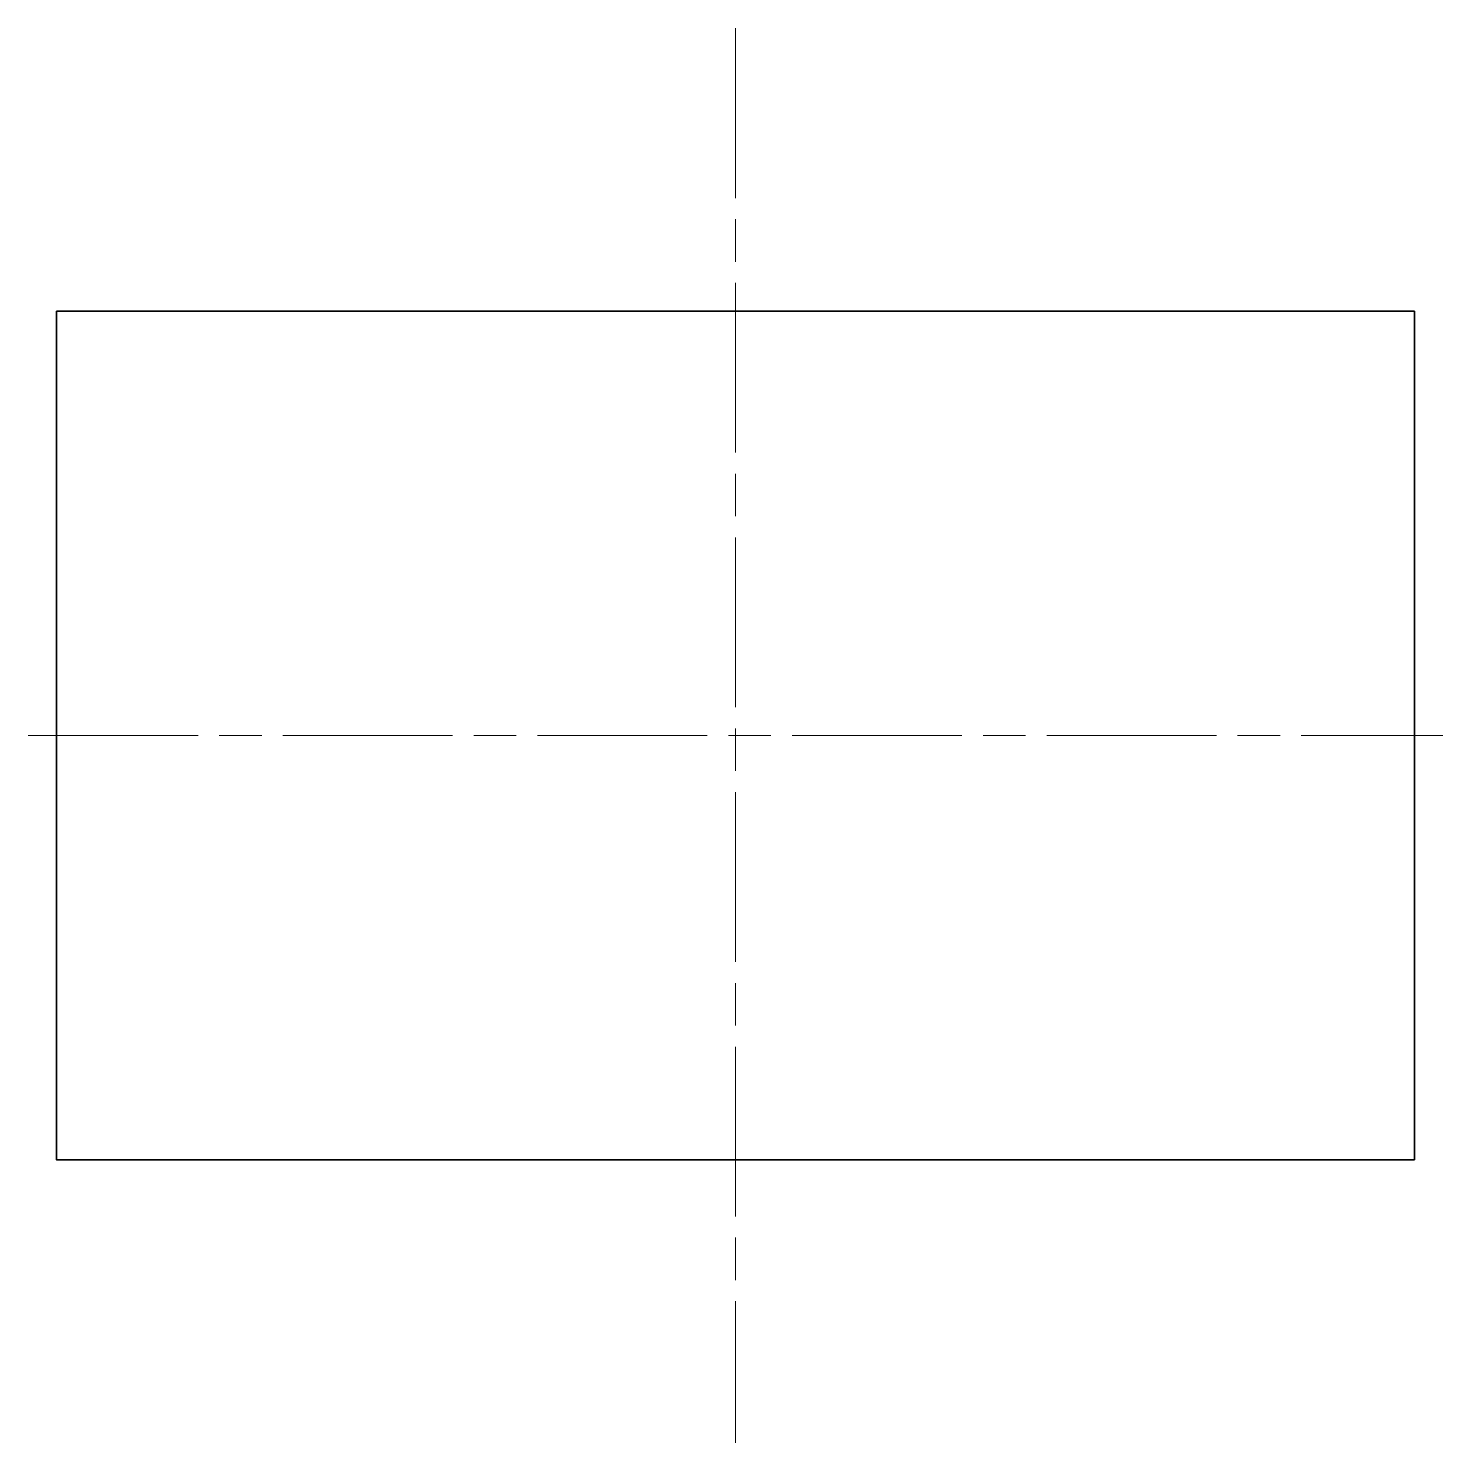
# Model space of a CAD drawing. Header units: millimetres. Extents: x 214 to 314, y -8 to 92.
import ezdxf

# ---------------------------------------------------------------- set-up
doc = ezdxf.new("R2010")
doc.units = ezdxf.units.MM
doc.header["$LTSCALE"] = 0.5
doc.header["$MEASUREMENT"] = 0
doc.linetypes.add('ACAD_ISO08W100', pattern=[36, 24, -3, 6, -3])
doc.layers.get('0').update_dxf_attribs({"linetype": 'CONTINUOUS', "lineweight": 35})
doc.layers.add('Assi', color=7, linetype='ACAD_ISO08W100', lineweight=18)

msp = doc.modelspace()

# ---------------------------------------------------------------- linework, layer by layer
msp.add_lwpolyline([(312.44, 12.37), (312.44, 72.37), (216.44, 72.37), (216.44, 12.37)], close=True)
at = {"layer": 'Assi'}
for p, q in [((264.44, 92.37), (264.44, -7.63)), ((214.44, 42.37), (314.44, 42.37))]:
    msp.add_line(p, q, dxfattribs=at)

doc.saveas('drawing.dxf')
